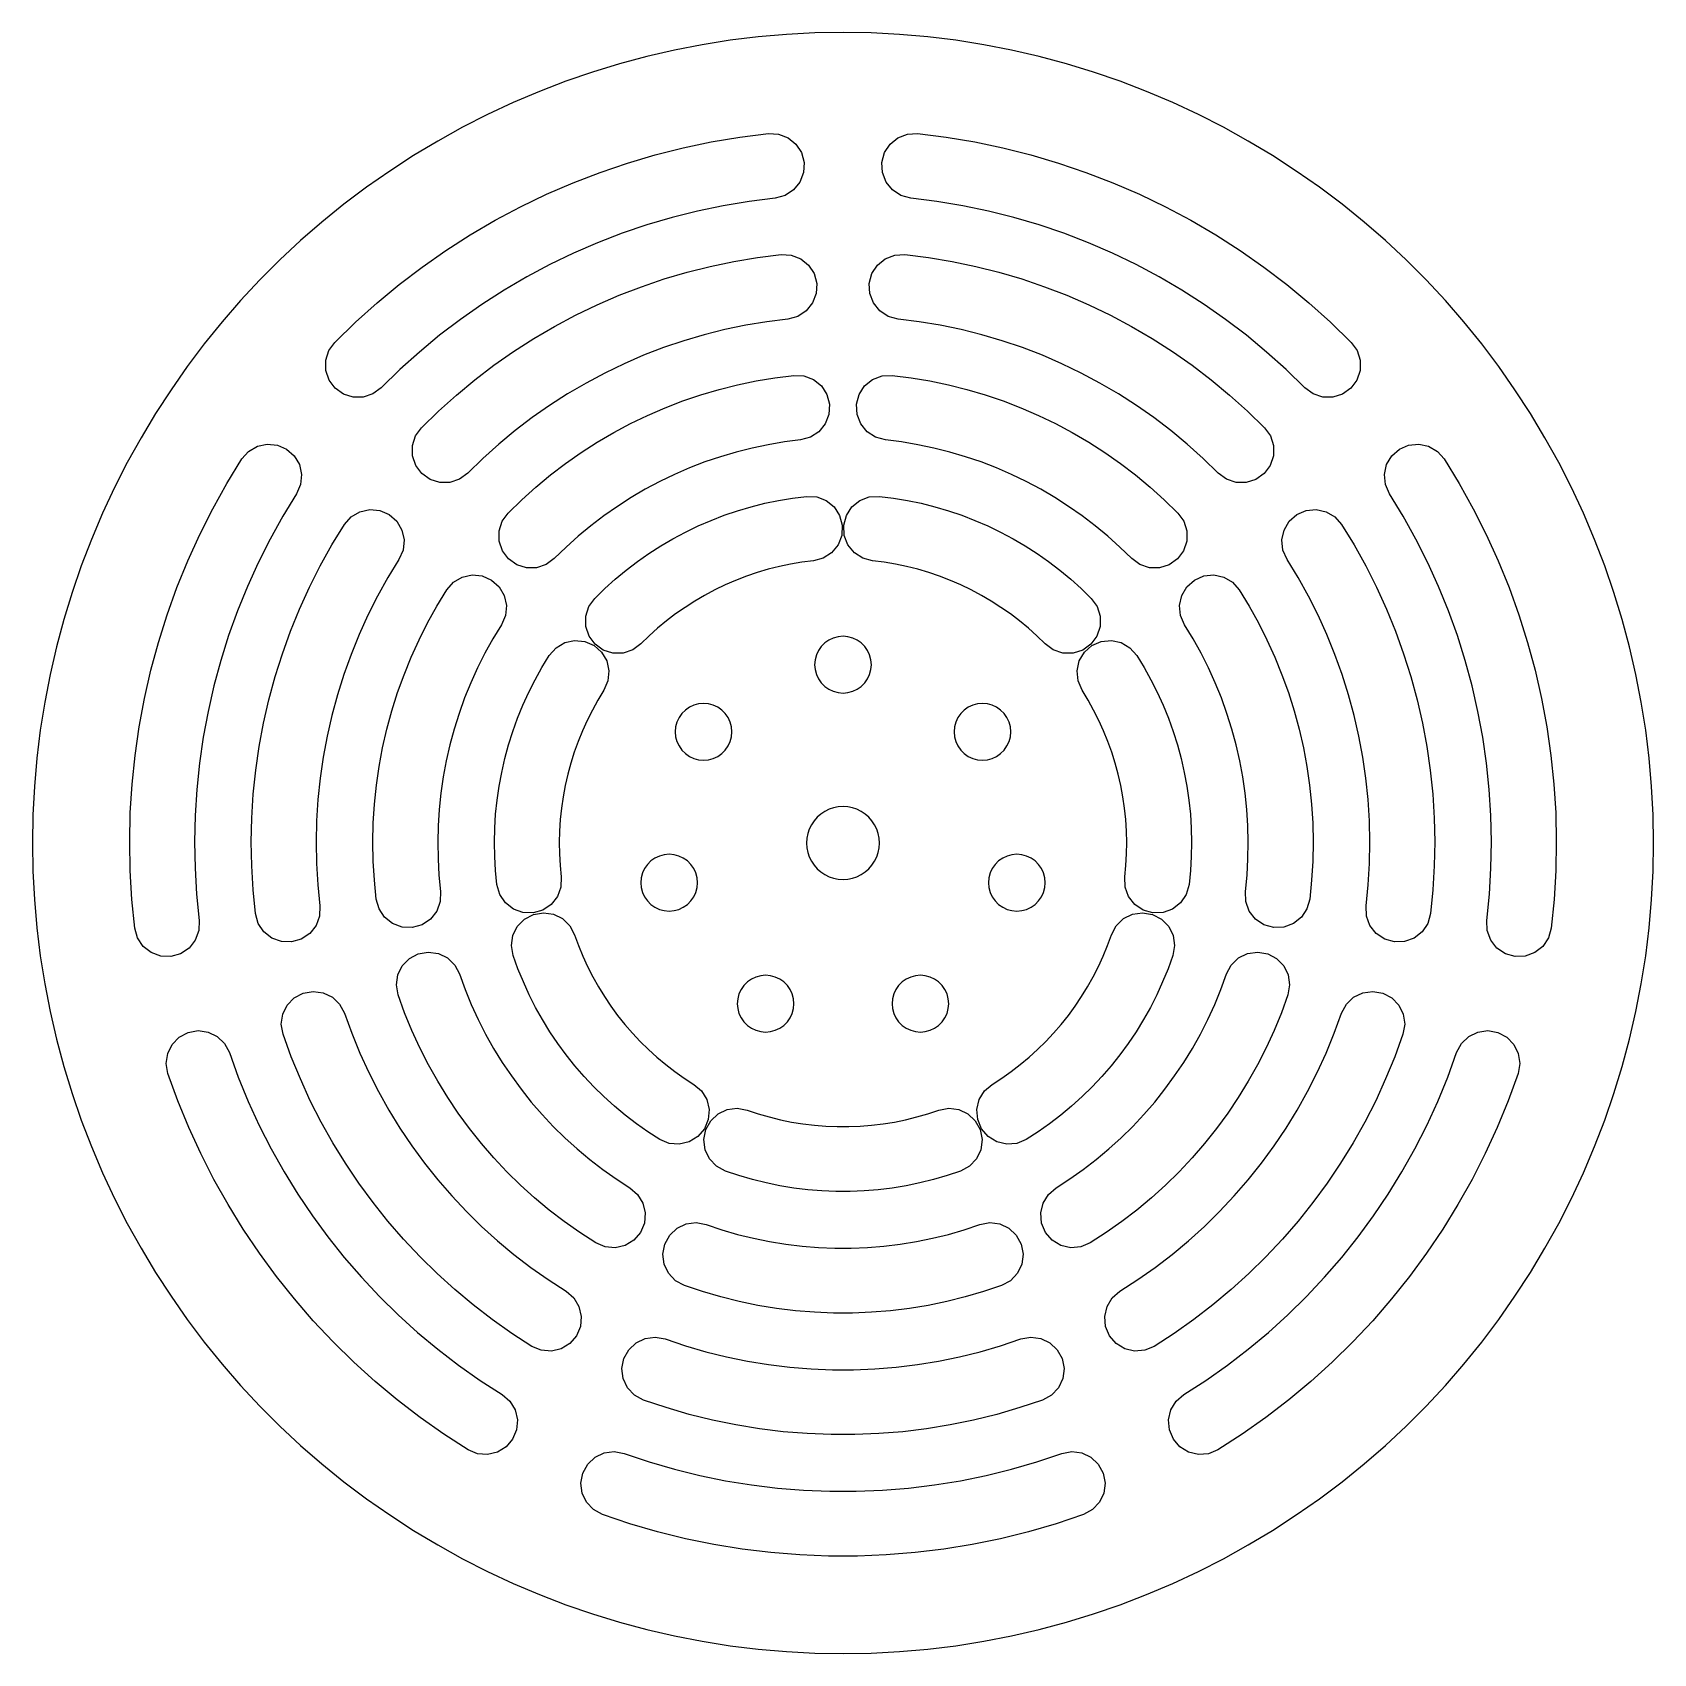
# Model space of a CAD drawing. Header units: millimetres. Extents: x -200 to 200, y -200 to 200.
import ezdxf

# ---------------------------------------------------------------- set-up
doc = ezdxf.new("R2010")
doc.units = ezdxf.units.MM

msp = doc.modelspace()

# ---------------------------------------------------------------- linework, layer by layer
at = {"layer": 'CUT'}
for points in [[(200, 0), (199.8782, 6.9799), (199.5128, 13.9513), (198.9044, 20.9057), (198.0536, 27.8346), (196.9616, 34.7296), (195.6295, 41.5823), (194.0591, 48.3844), (192.2523, 55.1275), (190.2113, 61.8034), (187.9385, 68.404), (185.4368, 74.9213), (182.7091, 81.3473), (179.7588, 87.6742), (176.5895, 93.8943), (173.2051, 100), (169.6096, 105.9839), (165.8075, 111.8386), (161.8034, 117.5571), (157.6022, 123.1323), (153.2089, 128.5575), (148.629, 133.8261), (143.868, 138.9317), (138.9317, 143.868), (133.8261, 148.629), (128.5575, 153.2089), (123.1323, 157.6022), (117.5571, 161.8034), (111.8386, 165.8075), (105.9839, 169.6096), (100, 173.2051), (93.8943, 176.5895), (87.6742, 179.7588), (81.3473, 182.7091), (74.9213, 185.4368), (68.404, 187.9385), (61.8034, 190.2113), (55.1275, 192.2523), (48.3844, 194.0591), (41.5823, 195.6295), (34.7296, 196.9616), (27.8346, 198.0536), (20.9057, 198.9044), (13.9513, 199.5128), (6.9799, 199.8782), (0, 200), (-6.9799, 199.8782), (-13.9513, 199.5128), (-20.9057, 198.9044), (-27.8346, 198.0536), (-34.7296, 196.9616), (-41.5823, 195.6295), (-48.3844, 194.0591), (-55.1275, 192.2523), (-61.8034, 190.2113), (-68.404, 187.9385), (-74.9213, 185.4368), (-81.3473, 182.7091), (-87.6742, 179.7588), (-93.8943, 176.5895), (-100, 173.2051), (-105.9839, 169.6096), (-111.8386, 165.8075), (-117.5571, 161.8034), (-123.1323, 157.6022), (-128.5575, 153.2089), (-133.8261, 148.629), (-138.9317, 143.868), (-143.868, 138.9317), (-148.629, 133.8261), (-153.2089, 128.5575), (-157.6022, 123.1323), (-161.8034, 117.5571), (-165.8075, 111.8386), (-169.6096, 105.9839), (-173.2051, 100), (-176.5895, 93.8943), (-179.7588, 87.6742), (-182.7091, 81.3473), (-185.4368, 74.9213), (-187.9385, 68.404), (-190.2113, 61.8034), (-192.2523, 55.1275), (-194.0591, 48.3844), (-195.6295, 41.5823), (-196.9616, 34.7296), (-198.0536, 27.8346), (-198.9044, 20.9057), (-199.5128, 13.9513), (-199.8782, 6.9799), (-200, 0), (-199.8782, -6.9799), (-199.5128, -13.9513), (-198.9044, -20.9057), (-198.0536, -27.8346), (-196.9616, -34.7296), (-195.6295, -41.5823), (-194.0591, -48.3844), (-192.2523, -55.1275), (-190.2113, -61.8034), (-187.9385, -68.404), (-185.4368, -74.9213), (-182.7091, -81.3473), (-179.7588, -87.6742), (-176.5895, -93.8943), (-173.2051, -100), (-169.6096, -105.9839), (-165.8075, -111.8386), (-161.8034, -117.5571), (-157.6022, -123.1323), (-153.2089, -128.5575), (-148.629, -133.8261), (-143.868, -138.9317), (-138.9317, -143.868), (-133.8261, -148.629), (-128.5575, -153.2089), (-123.1323, -157.6022), (-117.5571, -161.8034), (-111.8386, -165.8075), (-105.9839, -169.6096), (-100, -173.2051), (-93.8943, -176.5895), (-87.6742, -179.7588), (-81.3473, -182.7091), (-74.9213, -185.4368), (-68.404, -187.9385), (-61.8034, -190.2113), (-55.1275, -192.2523), (-48.3844, -194.0591), (-41.5823, -195.6295), (-34.7296, -196.9616), (-27.8346, -198.0536), (-20.9057, -198.9044), (-13.9513, -199.5128), (-6.9799, -199.8782), (0, -200), (6.9799, -199.8782), (13.9513, -199.5128), (20.9057, -198.9044), (27.8346, -198.0536), (34.7296, -196.9616), (41.5823, -195.6295), (48.3844, -194.0591), (55.1275, -192.2523), (61.8034, -190.2113), (68.404, -187.9385), (74.9213, -185.4368), (81.3473, -182.7091), (87.6742, -179.7588), (93.8943, -176.5895), (100, -173.2051), (105.9839, -169.6096), (111.8386, -165.8075), (117.5571, -161.8034), (123.1323, -157.6022), (128.5575, -153.2089), (133.8261, -148.629), (138.9317, -143.868), (143.868, -138.9317), (148.629, -133.8261), (153.2089, -128.5575), (157.6022, -123.1323), (161.8034, -117.5571), (165.8075, -111.8386), (169.6096, -105.9839), (173.2051, -100), (176.5895, -93.8943), (179.7588, -87.6742), (182.7091, -81.3473), (185.4368, -74.9213), (187.9385, -68.404), (190.2113, -61.8034), (192.2523, -55.1275), (194.0591, -48.3844), (195.6295, -41.5823), (196.9616, -34.7296), (198.0536, -27.8346), (198.9044, -20.9057), (199.5128, -13.9513), (199.8782, -6.9799)], [(-16.7246, 159.1235), (-23.1504, 158.3163), (-29.5383, 157.2498), (-35.8778, 155.9256), (-42.1586, 154.3459), (-48.3702, 152.5133), (-54.5027, 150.4309), (-60.5458, 148.102), (-66.4897, 145.5305), (-72.3247, 142.7205), (-78.0412, 139.6767), (-83.6298, 136.404), (-89.0814, 132.9079), (-94.387, 129.194), (-99.5381, 125.2684), (-104.526, 121.1376), (-109.3427, 116.8083), (-113.9802, 112.2877), (-113.9802, 112.2877), (-115.994, 110.8014), (-118.3686, 110.0101), (-120.8715, 109.9914), (-123.2577, 110.747), (-125.2936, 112.203), (-126.7799, 114.2169), (-127.5711, 116.5915), (-127.5898, 119.0944), (-126.8342, 121.4806), (-125.3782, 123.5164), (-120.2769, 128.4892), (-114.9786, 133.2514), (-109.4919, 137.7953), (-103.8257, 142.1134), (-97.9895, 146.1987), (-91.9928, 150.0444), (-85.8453, 153.6444), (-79.5571, 156.9926), (-73.1387, 160.0835), (-66.6003, 162.9122), (-59.9529, 165.474), (-53.2073, 167.7647), (-46.3744, 169.7805), (-39.4656, 171.5181), (-32.4921, 172.9747), (-25.4654, 174.148), (-18.397, 175.0359), (-18.397, 175.0359), (-15.8975, 174.9049), (-13.5608, 174.0079), (-11.6156, 172.4327), (-10.2524, 170.3336), (-9.6046, 167.9159), (-9.7356, 165.4164), (-10.6326, 163.0797), (-12.2077, 161.1345), (-14.3069, 159.7713)], [(113.9802, 112.2877), (109.3427, 116.8083), (104.526, 121.1376), (99.5381, 125.2684), (94.387, 129.194), (89.0814, 132.9079), (83.6298, 136.404), (78.0412, 139.6767), (72.3247, 142.7205), (66.4897, 145.5305), (60.5458, 148.102), (54.5027, 150.4309), (48.3702, 152.5133), (42.1586, 154.3459), (35.8778, 155.9256), (29.5383, 157.2498), (23.1504, 158.3163), (16.7246, 159.1235), (16.7246, 159.1235), (14.3069, 159.7713), (12.2077, 161.1345), (10.6326, 163.0797), (9.7356, 165.4164), (9.6046, 167.9159), (10.2524, 170.3336), (11.6156, 172.4327), (13.5608, 174.0079), (15.8975, 174.9049), (18.397, 175.0359), (25.4654, 174.148), (32.4921, 172.9747), (39.4656, 171.5181), (46.3744, 169.7805), (53.2073, 167.7647), (59.9529, 165.474), (66.6003, 162.9122), (73.1387, 160.0835), (79.5571, 156.9926), (85.8453, 153.6444), (91.9928, 150.0444), (97.9895, 146.1987), (103.8257, 142.1134), (109.4919, 137.7953), (114.9786, 133.2514), (120.2769, 128.4892), (125.3782, 123.5164), (125.3782, 123.5164), (126.8342, 121.4806), (127.5898, 119.0944), (127.5711, 116.5915), (126.7799, 114.2169), (125.2936, 112.203), (123.2577, 110.747), (120.8715, 109.9914), (118.3686, 110.0101), (115.994, 110.8014)], [(-13.5887, 129.2878), (-18.8097, 128.632), (-23.9999, 127.7654), (-29.1507, 126.6895), (-34.2538, 125.406), (-39.3008, 123.9171), (-44.2834, 122.2251), (-49.1934, 120.3329), (-54.0229, 118.2435), (-58.7638, 115.9604), (-63.4084, 113.4873), (-67.9492, 110.8283), (-72.3786, 107.9877), (-76.6895, 104.9701), (-80.8747, 101.7806), (-84.9274, 98.4243), (-88.8409, 94.9068), (-92.6089, 91.2337), (-92.6089, 91.2337), (-94.6228, 89.7474), (-96.9974, 88.9562), (-99.5002, 88.9375), (-101.8864, 89.6931), (-103.9223, 91.1491), (-105.4086, 93.163), (-106.1998, 95.5376), (-106.2185, 98.0404), (-105.4629, 100.4266), (-104.0069, 102.4625), (-99.7752, 106.5876), (-95.38, 110.5381), (-90.8285, 114.3074), (-86.1282, 117.8895), (-81.2868, 121.2784), (-76.3122, 124.4687), (-71.2126, 127.455), (-65.9963, 130.2325), (-60.6718, 132.7966), (-55.248, 135.1431), (-49.7337, 137.2682), (-44.1378, 139.1684), (-38.4697, 140.8406), (-32.7385, 142.2821), (-26.9537, 143.4904), (-21.1247, 144.4636), (-15.2612, 145.2002), (-15.2612, 145.2002), (-12.7616, 145.0692), (-10.4249, 144.1722), (-8.4798, 142.5971), (-7.1166, 140.4979), (-6.4688, 138.0802), (-6.5997, 135.5807), (-7.4967, 133.244), (-9.0719, 131.2989), (-11.171, 129.9357)], [(92.6089, 91.2337), (88.8409, 94.9068), (84.9274, 98.4243), (80.8747, 101.7806), (76.6895, 104.9701), (72.3786, 107.9877), (67.9492, 110.8283), (63.4084, 113.4873), (58.7638, 115.9604), (54.0229, 118.2435), (49.1934, 120.3329), (44.2834, 122.2251), (39.3008, 123.9171), (34.2538, 125.406), (29.1507, 126.6895), (23.9999, 127.7654), (18.8097, 128.632), (13.5887, 129.2878), (13.5887, 129.2878), (11.171, 129.9357), (9.0719, 131.2989), (7.4967, 133.244), (6.5997, 135.5807), (6.4688, 138.0802), (7.1166, 140.4979), (8.4798, 142.5971), (10.4249, 144.1722), (12.7616, 145.0692), (15.2612, 145.2002), (21.1247, 144.4636), (26.9537, 143.4904), (32.7385, 142.2821), (38.4697, 140.8406), (44.1378, 139.1684), (49.7337, 137.2682), (55.248, 135.1431), (60.6718, 132.7966), (65.9963, 130.2325), (71.2126, 127.455), (76.3122, 124.4687), (81.2868, 121.2784), (86.1282, 117.8895), (90.8285, 114.3074), (95.38, 110.5381), (99.7752, 106.5876), (104.0069, 102.4625), (104.0069, 102.4625), (105.4629, 100.4266), (106.2185, 98.0404), (106.1998, 95.5376), (105.4086, 93.163), (103.9223, 91.1491), (101.8864, 89.6931), (99.5002, 88.9375), (96.9974, 88.9562), (94.6228, 89.7474)], [(-10.4528, 99.4522), (-14.469, 98.9477), (-18.4614, 98.2811), (-22.4236, 97.4535), (-26.3491, 96.4662), (-30.2314, 95.3208), (-34.0642, 94.0193), (-37.8411, 92.5638), (-41.5561, 90.9566), (-45.2029, 89.2003), (-48.7757, 87.2979), (-52.2686, 85.2525), (-55.6759, 83.0674), (-58.9919, 80.7462), (-62.2113, 78.2928), (-65.3287, 75.711), (-68.3392, 73.0052), (-71.2376, 70.1798), (-71.2376, 70.1798), (-73.2515, 68.6935), (-75.6261, 67.9022), (-78.129, 67.8835), (-80.5151, 68.6392), (-82.551, 70.0952), (-84.0373, 72.109), (-84.8285, 74.4836), (-84.8473, 76.9865), (-84.0916, 79.3727), (-82.6356, 81.4086), (-79.2734, 84.686), (-75.7813, 87.8248), (-72.1651, 90.8196), (-68.4306, 93.6656), (-64.584, 96.3582), (-60.6316, 98.8929), (-56.5798, 101.2656), (-52.4354, 103.4724), (-48.205, 105.5096), (-43.8957, 107.374), (-39.5144, 109.0624), (-35.0684, 110.5722), (-30.565, 111.9008), (-26.0114, 113.046), (-21.4153, 114.0061), (-16.784, 114.7793), (-12.1253, 115.3645), (-12.1253, 115.3645), (-9.6258, 115.2335), (-7.2891, 114.3366), (-5.3439, 112.7614), (-3.9807, 110.6623), (-3.3329, 108.2446), (-3.4639, 105.7451), (-4.3609, 103.4084), (-5.936, 101.4632), (-8.0352, 100.1)], [(71.2376, 70.1798), (68.3392, 73.0052), (65.3287, 75.711), (62.2113, 78.2928), (58.9919, 80.7462), (55.6759, 83.0674), (52.2686, 85.2525), (48.7757, 87.2979), (45.2029, 89.2003), (41.5561, 90.9566), (37.8411, 92.5638), (34.0642, 94.0193), (30.2314, 95.3208), (26.3491, 96.4662), (22.4236, 97.4535), (18.4614, 98.2811), (14.469, 98.9477), (10.4528, 99.4522), (10.4528, 99.4522), (8.0352, 100.1), (5.936, 101.4632), (4.3609, 103.4084), (3.4639, 105.7451), (3.3329, 108.2446), (3.9807, 110.6623), (5.3439, 112.7614), (7.2891, 114.3366), (9.6258, 115.2335), (12.1253, 115.3645), (16.784, 114.7793), (21.4153, 114.0061), (26.0114, 113.046), (30.565, 111.9008), (35.0684, 110.5722), (39.5144, 109.0624), (43.8957, 107.374), (48.205, 105.5096), (52.4354, 103.4724), (56.5798, 101.2656), (60.6316, 98.8929), (64.584, 96.3582), (68.4306, 93.6656), (72.1651, 90.8196), (75.7813, 87.8248), (79.2734, 84.686), (82.6356, 81.4086), (82.6356, 81.4086), (84.0916, 79.3727), (84.8473, 76.9865), (84.8285, 74.4836), (84.0373, 72.109), (82.551, 70.0952), (80.5151, 68.6392), (78.129, 67.8835), (75.6261, 67.9022), (73.2515, 68.6935)], [(-134.8354, 86.1361), (-138.2107, 80.6089), (-141.3597, 74.9496), (-144.277, 69.1676), (-146.9579, 63.2722), (-149.3981, 57.2731), (-151.5935, 51.1803), (-153.5405, 45.0035), (-155.236, 38.753), (-156.6771, 32.4391), (-157.8615, 26.072), (-158.7873, 19.6621), (-159.4529, 13.2201), (-159.8573, 6.7564), (-159.9998, 0.2816), (-159.8801, -6.1936), (-159.4985, -12.6587), (-158.8555, -19.1031), (-158.8555, -19.1031), (-158.9491, -21.6043), (-159.811, -23.9541), (-161.3569, -25.9226), (-163.4354, -27.3171), (-165.8431, -28.001), (-168.3443, -27.9074), (-170.6942, -27.0455), (-172.6627, -25.4996), (-174.0572, -23.4211), (-174.7411, -21.0134), (-175.4483, -13.9246), (-175.8681, -6.813), (-175.9997, 0.3098), (-175.843, 7.432), (-175.3982, 14.5421), (-174.666, 21.6283), (-173.6476, 28.6792), (-172.3448, 35.683), (-170.7596, 42.6283), (-168.8945, 49.5039), (-166.7528, 56.2983), (-164.3379, 63.0005), (-161.6537, 69.5994), (-158.7047, 76.0843), (-155.4956, 82.4446), (-152.0318, 88.6698), (-148.3189, 94.7497), (-148.3189, 94.7497), (-146.658, 96.6222), (-144.4998, 97.8899), (-142.0556, 98.4286), (-139.5644, 98.1856), (-137.2703, 97.1847), (-135.3978, 95.5238), (-134.1301, 93.3656), (-133.5914, 90.9213), (-133.8344, 88.4302)], [(158.8555, -19.1031), (159.4985, -12.6587), (159.8801, -6.1936), (159.9998, 0.2816), (159.8573, 6.7564), (159.4529, 13.2201), (158.7873, 19.6621), (157.8615, 26.072), (156.6771, 32.4391), (155.236, 38.753), (153.5405, 45.0035), (151.5935, 51.1803), (149.3981, 57.2731), (146.9579, 63.2722), (144.277, 69.1676), (141.3597, 74.9496), (138.2107, 80.6089), (134.8354, 86.1361), (134.8354, 86.1361), (133.8344, 88.4302), (133.5914, 90.9213), (134.1301, 93.3656), (135.3978, 95.5238), (137.2703, 97.1847), (139.5644, 98.1856), (142.0556, 98.4286), (144.4998, 97.8899), (146.658, 96.6222), (148.3189, 94.7497), (152.0318, 88.6698), (155.4956, 82.4446), (158.7047, 76.0843), (161.6537, 69.5994), (164.3379, 63.0005), (166.7528, 56.2983), (168.8945, 49.5039), (170.7596, 42.6283), (172.3448, 35.683), (173.6476, 28.6792), (174.666, 21.6283), (175.3982, 14.5421), (175.843, 7.432), (175.9997, 0.3098), (175.8681, -6.813), (175.4483, -13.9246), (174.7411, -21.0134), (174.7411, -21.0134), (174.0572, -23.4211), (172.6627, -25.4996), (170.6942, -27.0455), (168.3443, -27.9074), (165.8431, -28.001), (163.4354, -27.3171), (161.3569, -25.9226), (159.811, -23.9541), (158.9491, -21.6043)], [(-7.317, 69.6165), (-10.1283, 69.2634), (-12.923, 68.7968), (-15.6966, 68.2174), (-18.4444, 67.5263), (-21.162, 66.7246), (-23.8449, 65.8135), (-26.4888, 64.7946), (-29.0892, 63.6696), (-31.642, 62.4402), (-34.143, 61.1086), (-36.588, 59.6768), (-38.9731, 58.1472), (-41.2943, 56.5224), (-43.5479, 54.8049), (-45.7301, 52.9977), (-47.8374, 51.1036), (-49.8663, 49.1259), (-49.8663, 49.1259), (-51.8802, 47.6396), (-54.2548, 46.8483), (-56.7577, 46.8296), (-59.1438, 47.5852), (-61.1797, 49.0412), (-62.666, 51.0551), (-63.4573, 53.4297), (-63.476, 55.9326), (-62.7204, 58.3187), (-61.2643, 60.3546), (-58.7717, 62.7845), (-56.1827, 65.1115), (-53.5017, 67.3318), (-50.733, 69.4418), (-47.8812, 71.438), (-44.951, 73.3172), (-41.9471, 75.0762), (-38.8745, 76.7123), (-35.7382, 78.2226), (-32.5434, 79.6048), (-29.2952, 80.8566), (-25.999, 81.9759), (-22.6602, 82.9609), (-19.2843, 83.81), (-15.8768, 84.5217), (-12.4433, 85.095), (-8.9894, 85.5289), (-8.9894, 85.5289), (-6.4899, 85.3979), (-4.1532, 84.5009), (-2.2081, 82.9258), (-0.8449, 80.8266), (-0.197, 78.4089), (-0.328, 75.9094), (-1.225, 73.5727), (-2.8002, 71.6275), (-4.8993, 70.2643)], [(49.8663, 49.1259), (47.8374, 51.1036), (45.7301, 52.9977), (43.5479, 54.8049), (41.2943, 56.5224), (38.9731, 58.1472), (36.588, 59.6768), (34.143, 61.1086), (31.642, 62.4402), (29.0892, 63.6696), (26.4888, 64.7946), (23.8449, 65.8135), (21.162, 66.7246), (18.4444, 67.5263), (15.6966, 68.2174), (12.923, 68.7968), (10.1283, 69.2634), (7.317, 69.6165), (7.317, 69.6165), (4.8993, 70.2643), (2.8002, 71.6275), (1.225, 73.5727), (0.328, 75.9094), (0.197, 78.4089), (0.8449, 80.8266), (2.2081, 82.9258), (4.1532, 84.5009), (6.4899, 85.3979), (8.9894, 85.5289), (12.4433, 85.095), (15.8768, 84.5217), (19.2843, 83.81), (22.6602, 82.9609), (25.999, 81.9759), (29.2952, 80.8566), (32.5434, 79.6048), (35.7382, 78.2226), (38.8745, 76.7123), (41.9471, 75.0762), (44.951, 73.3172), (47.8812, 71.438), (50.733, 69.4418), (53.5017, 67.3318), (56.1827, 65.1115), (58.7717, 62.7845), (61.2643, 60.3546), (61.2643, 60.3546), (62.7204, 58.3187), (63.476, 55.9326), (63.4573, 53.4297), (62.666, 51.0551), (61.1797, 49.0412), (59.1438, 47.5852), (56.7577, 46.8296), (54.2548, 46.8483), (51.8802, 47.6396)], [(-109.5537, 69.9856), (-112.2962, 65.4947), (-114.8547, 60.8966), (-117.225, 56.1987), (-119.4033, 51.4087), (-121.3859, 46.5344), (-123.1697, 41.584), (-124.7517, 36.5654), (-126.1292, 31.4868), (-127.3001, 26.3567), (-128.2625, 21.1835), (-129.0147, 15.9755), (-129.5555, 10.7413), (-129.884, 5.4896), (-129.9998, 0.2288), (-129.9026, -5.0323), (-129.5925, -10.2852), (-129.0701, -15.5212), (-129.0701, -15.5212), (-129.1637, -18.0225), (-130.0256, -20.3723), (-131.5715, -22.3408), (-133.65, -23.7353), (-136.0577, -24.4192), (-138.5589, -24.3256), (-140.9088, -23.4637), (-142.8773, -21.9178), (-144.2717, -19.8393), (-144.9557, -17.4316), (-145.5423, -11.5511), (-145.8906, -5.6517), (-145.9998, 0.257), (-145.8698, 6.1652), (-145.5008, 12.0633), (-144.8934, 17.9417), (-144.0486, 23.7907), (-142.9678, 29.6007), (-141.6528, 35.3621), (-140.1057, 41.0657), (-138.329, 46.702), (-136.3258, 52.2617), (-134.0991, 57.7359), (-131.6527, 63.1154), (-128.9907, 68.3915), (-126.1173, 73.5556), (-123.0373, 78.5992), (-123.0373, 78.5992), (-121.3764, 80.4717), (-119.2182, 81.7394), (-116.7739, 82.2781), (-114.2828, 82.0351), (-111.9887, 81.0342), (-110.1162, 79.3733), (-108.8485, 77.2151), (-108.3098, 74.7708), (-108.5528, 72.2797)], [(129.0701, -15.5212), (129.5925, -10.2852), (129.9026, -5.0323), (129.9998, 0.2288), (129.884, 5.4896), (129.5555, 10.7413), (129.0147, 15.9755), (128.2625, 21.1835), (127.3001, 26.3567), (126.1292, 31.4868), (124.7517, 36.5654), (123.1697, 41.584), (121.3859, 46.5344), (119.4033, 51.4087), (117.225, 56.1987), (114.8547, 60.8966), (112.2962, 65.4947), (109.5537, 69.9856), (109.5537, 69.9856), (108.5528, 72.2797), (108.3098, 74.7708), (108.8485, 77.2151), (110.1162, 79.3733), (111.9887, 81.0342), (114.2828, 82.0351), (116.7739, 82.2781), (119.2182, 81.7394), (121.3764, 80.4717), (123.0373, 78.5992), (126.1173, 73.5556), (128.9907, 68.3915), (131.6527, 63.1154), (134.0991, 57.7359), (136.3258, 52.2617), (138.329, 46.702), (140.1057, 41.0657), (141.6528, 35.3621), (142.9678, 29.6007), (144.0486, 23.7907), (144.8934, 17.9417), (145.5008, 12.0633), (145.8698, 6.1652), (145.9998, 0.257), (145.8906, -5.6517), (145.5423, -11.5511), (144.9557, -17.4316), (144.9557, -17.4316), (144.2717, -19.8393), (142.8773, -21.9178), (140.9088, -23.4637), (138.5589, -24.3256), (136.0577, -24.4192), (133.65, -23.7353), (131.5715, -22.3408), (130.0256, -20.3723), (129.1637, -18.0225)], [(-84.2721, 53.8351), (-86.3817, 50.3806), (-88.3498, 46.8435), (-90.1731, 43.2297), (-91.8487, 39.5451), (-93.3738, 35.7957), (-94.7459, 31.9877), (-95.9628, 28.1272), (-97.0225, 24.2207), (-97.9232, 20.2744), (-98.6634, 16.295), (-99.2421, 12.2888), (-99.6581, 8.2626), (-99.9108, 4.2227), (-99.9998, 0.176), (-99.925, -3.871), (-99.6865, -7.9117), (-99.2847, -11.9394), (-99.2847, -11.9394), (-99.3783, -14.4406), (-100.2402, -16.7905), (-101.7861, -18.759), (-103.8646, -20.1534), (-106.2723, -20.8374), (-108.7735, -20.7438), (-111.1234, -19.8818), (-113.0919, -18.336), (-114.4863, -16.2574), (-115.1702, -13.8497), (-115.6364, -9.1776), (-115.9131, -4.4904), (-115.9998, 0.2042), (-115.8965, 4.8984), (-115.6034, 9.5846), (-115.1208, 14.255), (-114.4496, 18.9022), (-113.5909, 23.5183), (-112.5461, 28.096), (-111.3169, 32.6275), (-109.9053, 37.1057), (-108.3136, 41.523), (-106.5445, 45.8723), (-104.6008, 50.1465), (-102.4857, 54.3385), (-100.2028, 58.4415), (-97.7556, 62.4487), (-97.7556, 62.4487), (-96.0948, 64.3212), (-93.9366, 65.5889), (-91.4923, 66.1275), (-89.0012, 65.8845), (-86.7071, 64.8836), (-84.8345, 63.2228), (-83.5669, 61.0646), (-83.0282, 58.6203), (-83.2712, 56.1292)], [(99.2847, -11.9394), (99.6865, -7.9117), (99.925, -3.871), (99.9998, 0.176), (99.9108, 4.2227), (99.6581, 8.2626), (99.2421, 12.2888), (98.6634, 16.295), (97.9232, 20.2744), (97.0225, 24.2207), (95.9628, 28.1272), (94.7459, 31.9877), (93.3738, 35.7957), (91.8487, 39.5451), (90.1731, 43.2297), (88.3498, 46.8435), (86.3817, 50.3806), (84.2721, 53.8351), (84.2721, 53.8351), (83.2712, 56.1292), (83.0282, 58.6203), (83.5669, 61.0646), (84.8345, 63.2228), (86.7071, 64.8836), (89.0012, 65.8845), (91.4923, 66.1275), (93.9366, 65.5889), (96.0948, 64.3212), (97.7556, 62.4487), (100.2028, 58.4415), (102.4857, 54.3385), (104.6008, 50.1465), (106.5445, 45.8723), (108.3136, 41.523), (109.9053, 37.1057), (111.3169, 32.6275), (112.5461, 28.096), (113.5909, 23.5183), (114.4496, 18.9022), (115.1208, 14.255), (115.6034, 9.5846), (115.8965, 4.8984), (115.9998, 0.2042), (115.9131, -4.4904), (115.6364, -9.1776), (115.1702, -13.8497), (115.1702, -13.8497), (114.4863, -16.2574), (113.0919, -18.336), (111.1234, -19.8818), (108.7735, -20.7438), (106.2723, -20.8374), (103.8646, -20.1534), (101.7861, -18.759), (100.2402, -16.7905), (99.3783, -14.4406)], [(-58.9905, 37.6845), (-60.4672, 35.2664), (-61.8448, 32.7905), (-63.1212, 30.2608), (-64.2941, 27.6816), (-65.3617, 25.057), (-66.3221, 22.3914), (-67.174, 19.689), (-67.9157, 16.9545), (-68.5462, 14.1921), (-69.0644, 11.4065), (-69.4694, 8.6022), (-69.7606, 5.7838), (-69.9376, 2.9559), (-69.9999, 0.1232), (-69.9475, -2.7097), (-69.7806, -5.5382), (-69.4993, -8.3576), (-69.4993, -8.3576), (-69.5929, -10.8588), (-70.4548, -13.2087), (-72.0007, -15.1772), (-74.0792, -16.5716), (-76.4869, -17.2555), (-78.9881, -17.1619), (-81.338, -16.3), (-83.3065, -14.7541), (-84.7009, -12.6756), (-85.3848, -10.2679), (-85.7304, -6.8041), (-85.9355, -3.3291), (-85.9999, 0.1514), (-85.9233, 3.6316), (-85.7059, 7.1058), (-85.3482, 10.5684), (-84.8506, 14.0137), (-84.2139, 17.436), (-83.4393, 20.8298), (-82.528, 24.1894), (-81.4815, 27.5094), (-80.3015, 30.7843), (-78.9899, 34.0088), (-77.5489, 37.1776), (-75.9808, 40.2854), (-74.2883, 43.3273), (-72.474, 46.2982), (-72.474, 46.2982), (-70.8132, 48.1707), (-68.655, 49.4383), (-66.2107, 49.977), (-63.7195, 49.734), (-61.4254, 48.7331), (-59.5529, 47.0723), (-58.2852, 44.9141), (-57.7466, 42.4698), (-57.9896, 39.9787)], [(7, 44), (6.8937, 45.2155), (6.5778, 46.3941), (6.0622, 47.5), (5.3623, 48.4995), (4.4995, 49.3623), (3.5, 50.0622), (2.3941, 50.5778), (1.2155, 50.8937), (0, 51), (-1.2155, 50.8937), (-2.3941, 50.5778), (-3.5, 50.0622), (-4.4995, 49.3623), (-5.3623, 48.4995), (-6.0622, 47.5), (-6.5778, 46.3941), (-6.8937, 45.2155), (-7, 44), (-6.8937, 42.7845), (-6.5778, 41.6059), (-6.0622, 40.5), (-5.3623, 39.5005), (-4.4995, 38.6377), (-3.5, 37.9378), (-2.3941, 37.4222), (-1.2155, 37.1063), (0, 37), (1.2155, 37.1063), (2.3941, 37.4222), (3.5, 37.9378), (4.4995, 38.6377), (5.3623, 39.5005), (6.0622, 40.5), (6.5778, 41.6059), (6.8937, 42.7845)], [(69.4993, -8.3576), (69.7806, -5.5382), (69.9475, -2.7097), (69.9999, 0.1232), (69.9376, 2.9559), (69.7606, 5.7838), (69.4694, 8.6022), (69.0644, 11.4065), (68.5462, 14.1921), (67.9157, 16.9545), (67.174, 19.689), (66.3221, 22.3914), (65.3617, 25.057), (64.2941, 27.6816), (63.1212, 30.2608), (61.8448, 32.7905), (60.4672, 35.2664), (58.9905, 37.6845), (58.9905, 37.6845), (57.9896, 39.9787), (57.7466, 42.4698), (58.2852, 44.9141), (59.5529, 47.0723), (61.4254, 48.7331), (63.7195, 49.734), (66.2107, 49.977), (68.655, 49.4383), (70.8132, 48.1707), (72.474, 46.2982), (74.2883, 43.3273), (75.9808, 40.2854), (77.5489, 37.1776), (78.9899, 34.0088), (80.3015, 30.7843), (81.4815, 27.5094), (82.528, 24.1894), (83.4393, 20.8298), (84.2139, 17.436), (84.8506, 14.0137), (85.3482, 10.5684), (85.7059, 7.1058), (85.9233, 3.6316), (85.9999, 0.1514), (85.9355, -3.3291), (85.7304, -6.8041), (85.3848, -10.2679), (85.3848, -10.2679), (84.7009, -12.6756), (83.3065, -14.7541), (81.338, -16.3), (78.9881, -17.1619), (76.4869, -17.2555), (74.0792, -16.5716), (72.0007, -15.1772), (70.4548, -13.2087), (69.5929, -10.8588)], [(-27.4006, 27.4336), (-27.5069, 28.6491), (-27.8227, 29.8277), (-28.3384, 30.9336), (-29.0383, 31.9331), (-29.9011, 32.7959), (-30.9006, 33.4957), (-32.0064, 34.0114), (-33.185, 34.3272), (-34.4006, 34.4336), (-35.6161, 34.3272), (-36.7947, 34.0114), (-37.9006, 33.4957), (-38.9001, 32.7959), (-39.7629, 31.9331), (-40.4628, 30.9336), (-40.9784, 29.8277), (-41.2942, 28.6491), (-41.4006, 27.4336), (-41.2942, 26.218), (-40.9784, 25.0394), (-40.4628, 23.9336), (-39.7629, 22.934), (-38.9001, 22.0712), (-37.9006, 21.3714), (-36.7947, 20.8557), (-35.6161, 20.5399), (-34.4006, 20.4336), (-33.185, 20.5399), (-32.0064, 20.8557), (-30.9006, 21.3714), (-29.9011, 22.0712), (-29.0383, 22.934), (-28.3384, 23.9336), (-27.8227, 25.0394), (-27.5069, 26.218)], [(41.4006, 27.4336), (41.2942, 28.6491), (40.9784, 29.8277), (40.4628, 30.9336), (39.7629, 31.9331), (38.9001, 32.7959), (37.9006, 33.4957), (36.7947, 34.0114), (35.6161, 34.3272), (34.4006, 34.4336), (33.185, 34.3272), (32.0064, 34.0114), (30.9006, 33.4957), (29.9011, 32.7959), (29.0383, 31.9331), (28.3384, 30.9336), (27.8227, 29.8277), (27.5069, 28.6491), (27.4006, 27.4336), (27.5069, 26.218), (27.8227, 25.0394), (28.3384, 23.9336), (29.0383, 22.934), (29.9011, 22.0712), (30.9006, 21.3714), (32.0064, 20.8557), (33.185, 20.5399), (34.4006, 20.4336), (35.6161, 20.5399), (36.7947, 20.8557), (37.9006, 21.3714), (38.9001, 22.0712), (39.7629, 22.934), (40.4628, 23.9336), (40.9784, 25.0394), (41.2942, 26.218)], [(9, 0), (8.923, 1.1747), (8.6933, 2.3294), (8.3149, 3.4442), (7.7942, 4.5), (7.1402, 5.4789), (6.364, 6.364), (5.4789, 7.1402), (4.5, 7.7942), (3.4442, 8.3149), (2.3294, 8.6933), (1.1747, 8.923), (0, 9), (-1.1747, 8.923), (-2.3294, 8.6933), (-3.4442, 8.3149), (-4.5, 7.7942), (-5.4789, 7.1402), (-6.364, 6.364), (-7.1402, 5.4789), (-7.7942, 4.5), (-8.3149, 3.4442), (-8.6933, 2.3294), (-8.923, 1.1747), (-9, 0), (-8.923, -1.1747), (-8.6933, -2.3294), (-8.3149, -3.4442), (-7.7942, -4.5), (-7.1402, -5.4789), (-6.364, -6.364), (-5.4789, -7.1402), (-4.5, -7.7942), (-3.4442, -8.3149), (-2.3294, -8.6933), (-1.1747, -8.923), (0, -9), (1.1747, -8.923), (2.3294, -8.6933), (3.4442, -8.3149), (4.5, -7.7942), (5.4789, -7.1402), (6.364, -6.364), (7.1402, -5.4789), (7.7942, -4.5), (8.3149, -3.4442), (8.6933, -2.3294), (8.923, -1.1747)], [(-35.8968, -9.7909), (-36.0032, -8.5754), (-36.319, -7.3968), (-36.8347, -6.2909), (-37.5345, -5.2914), (-38.3973, -4.4286), (-39.3968, -3.7287), (-40.5027, -3.2131), (-41.6813, -2.8973), (-42.8968, -2.7909), (-44.1124, -2.8973), (-45.291, -3.2131), (-46.3968, -3.7287), (-47.3963, -4.4286), (-48.2591, -5.2914), (-48.959, -6.2909), (-49.4747, -7.3968), (-49.7905, -8.5754), (-49.8968, -9.7909), (-49.7905, -11.0065), (-49.4747, -12.1851), (-48.959, -13.2909), (-48.2591, -14.2904), (-47.3963, -15.1532), (-46.3968, -15.8531), (-45.291, -16.3688), (-44.1124, -16.6846), (-42.8968, -16.7909), (-41.6813, -16.6846), (-40.5027, -16.3688), (-39.3968, -15.8531), (-38.3973, -15.1532), (-37.5345, -14.2904), (-36.8347, -13.2909), (-36.319, -12.1851), (-36.0032, -11.0065)], [(49.8968, -9.7909), (49.7905, -8.5754), (49.4747, -7.3968), (48.959, -6.2909), (48.2591, -5.2914), (47.3963, -4.4286), (46.3968, -3.7287), (45.291, -3.2131), (44.1124, -2.8973), (42.8968, -2.7909), (41.6813, -2.8973), (40.5027, -3.2131), (39.3968, -3.7287), (38.3973, -4.4286), (37.5345, -5.2914), (36.8347, -6.2909), (36.319, -7.3968), (36.0032, -8.5754), (35.8968, -9.7909), (36.0032, -11.0065), (36.319, -12.1851), (36.8347, -13.2909), (37.5345, -14.2904), (38.3973, -15.1532), (39.3968, -15.8531), (40.5027, -16.3688), (41.6813, -16.6846), (42.8968, -16.7909), (44.1124, -16.6846), (45.291, -16.3688), (46.3968, -15.8531), (47.3963, -15.1532), (48.2591, -14.2904), (48.959, -13.2909), (49.4747, -12.1851), (49.7905, -11.0065)], [(-66.2429, -22.6247), (-65.2731, -25.2869), (-64.1963, -27.9077), (-63.0143, -30.4828), (-61.729, -33.008), (-60.3427, -35.479), (-58.8575, -37.892), (-57.2758, -40.2428), (-55.6003, -42.5277), (-53.8337, -44.743), (-51.9789, -46.8849), (-50.0389, -48.95), (-48.017, -50.9349), (-45.9164, -52.8364), (-43.7405, -54.6513), (-41.493, -56.3767), (-39.1775, -58.0097), (-36.7979, -59.5476), (-36.7979, -59.5476), (-34.9007, -61.1802), (-33.6009, -63.3192), (-33.0257, -65.7552), (-33.2314, -68.2497), (-34.1979, -70.5585), (-35.8305, -72.4557), (-37.9695, -73.7555), (-40.4055, -74.3307), (-42.9, -74.125), (-45.2088, -73.1585), (-48.1324, -71.269), (-50.9772, -69.2628), (-53.7384, -67.143), (-56.4116, -64.9133), (-58.9923, -62.5772), (-61.4764, -60.1386), (-63.8598, -57.6015), (-66.1385, -54.9699), (-68.3089, -52.2483), (-70.3674, -49.4412), (-72.3106, -46.553), (-74.1353, -43.5885), (-75.8385, -40.5526), (-77.4175, -37.4503), (-78.8697, -34.2866), (-80.1926, -31.0668), (-81.3842, -27.796), (-81.3842, -27.796), (-81.8126, -25.33), (-81.4581, -22.8523), (-80.3553, -20.6054), (-78.6121, -18.8093), (-76.3992, -17.6397), (-73.9332, -17.2112), (-71.4555, -17.5658), (-69.2086, -18.6686), (-67.4125, -20.4118)], [(36.7979, -59.5476), (39.1775, -58.0097), (41.493, -56.3767), (43.7405, -54.6513), (45.9164, -52.8364), (48.017, -50.9349), (50.0389, -48.95), (51.9789, -46.8849), (53.8337, -44.743), (55.6003, -42.5277), (57.2758, -40.2428), (58.8575, -37.892), (60.3427, -35.479), (61.729, -33.008), (63.0143, -30.4828), (64.1963, -27.9077), (65.2731, -25.2869), (66.2429, -22.6247), (66.2429, -22.6247), (67.4125, -20.4118), (69.2086, -18.6686), (71.4555, -17.5658), (73.9332, -17.2112), (76.3992, -17.6397), (78.6121, -18.8093), (80.3553, -20.6054), (81.4581, -22.8523), (81.8126, -25.33), (81.3842, -27.796), (80.1926, -31.0668), (78.8697, -34.2866), (77.4175, -37.4503), (75.8385, -40.5526), (74.1353, -43.5885), (72.3106, -46.553), (70.3674, -49.4412), (68.3089, -52.2483), (66.1385, -54.9699), (63.8598, -57.6015), (61.4764, -60.1386), (58.9923, -62.5772), (56.4116, -64.9133), (53.7384, -67.143), (50.9772, -69.2628), (48.1324, -71.269), (45.2088, -73.1585), (45.2088, -73.1585), (42.9, -74.125), (40.4055, -74.3307), (37.9695, -73.7555), (35.8305, -72.4557), (34.1979, -70.5585), (33.2314, -68.2497), (33.0257, -65.7552), (33.6009, -63.3192), (34.9007, -61.1802)], [(-94.6327, -32.321), (-93.2472, -36.1242), (-91.7089, -39.8682), (-90.0204, -43.5469), (-88.1843, -47.1542), (-86.2038, -50.6843), (-84.0821, -54.1314), (-81.8226, -57.4897), (-79.429, -60.7539), (-76.9053, -63.9185), (-74.2556, -66.9784), (-71.4842, -69.9286), (-68.5957, -72.7642), (-65.5948, -75.4806), (-62.4865, -78.0733), (-59.2758, -80.5381), (-55.9679, -82.8709), (-52.5684, -85.068), (-52.5684, -85.068), (-50.6712, -86.7007), (-49.3714, -88.8396), (-48.7962, -91.2756), (-49.0019, -93.7701), (-49.9684, -96.0789), (-51.6011, -97.9761), (-53.74, -99.2759), (-56.176, -99.8511), (-58.6705, -99.6454), (-60.9793, -98.6789), (-64.9228, -96.1303), (-68.7599, -93.4242), (-72.4843, -90.565), (-76.09, -87.5575), (-79.571, -84.4065), (-82.9217, -81.1172), (-86.1365, -77.695), (-89.2101, -74.1455), (-92.1376, -70.4745), (-94.9142, -66.6881), (-97.5352, -62.7924), (-99.9964, -58.7938), (-102.2938, -54.6989), (-104.4236, -50.5144), (-106.3824, -46.2471), (-108.1668, -41.904), (-109.774, -37.4923), (-109.774, -37.4923), (-110.2025, -35.0263), (-109.8479, -32.5486), (-108.7451, -30.3017), (-107.0019, -28.5056), (-104.789, -27.336), (-102.323, -26.9075), (-99.8453, -27.2621), (-97.5984, -28.3649), (-95.8023, -30.1081)], [(52.5684, -85.068), (55.9679, -82.8709), (59.2758, -80.5381), (62.4865, -78.0733), (65.5948, -75.4806), (68.5957, -72.7642), (71.4842, -69.9286), (74.2556, -66.9784), (76.9053, -63.9185), (79.429, -60.7539), (81.8226, -57.4897), (84.0821, -54.1314), (86.2038, -50.6843), (88.1843, -47.1542), (90.0204, -43.5469), (91.7089, -39.8682), (93.2472, -36.1242), (94.6327, -32.321), (94.6327, -32.321), (95.8023, -30.1081), (97.5984, -28.3649), (99.8453, -27.2621), (102.323, -26.9075), (104.789, -27.336), (107.0019, -28.5056), (108.7451, -30.3017), (109.8479, -32.5486), (110.2025, -35.0263), (109.774, -37.4923), (108.1668, -41.904), (106.3824, -46.2471), (104.4236, -50.5144), (102.2938, -54.6989), (99.9964, -58.7938), (97.5352, -62.7924), (94.9142, -66.6881), (92.1376, -70.4745), (89.2101, -74.1455), (86.1365, -77.695), (82.9217, -81.1172), (79.571, -84.4065), (76.09, -87.5575), (72.4843, -90.565), (68.7599, -93.4242), (64.9228, -96.1303), (60.9793, -98.6789), (60.9793, -98.6789), (58.6705, -99.6454), (56.176, -99.8511), (53.74, -99.2759), (51.6011, -97.9761), (49.9684, -96.0789), (49.0019, -93.7701), (48.7962, -91.2756), (49.3714, -88.8396), (50.6712, -86.7007)], [(-12.0909, -39.6426), (-12.1972, -38.4271), (-12.513, -37.2485), (-13.0287, -36.1426), (-13.7286, -35.1431), (-14.5914, -34.2803), (-15.5909, -33.5805), (-16.6967, -33.0648), (-17.8753, -32.749), (-19.0909, -32.6426), (-20.3064, -32.749), (-21.485, -33.0648), (-22.5909, -33.5805), (-23.5904, -34.2803), (-24.4532, -35.1431), (-25.1531, -36.1426), (-25.6687, -37.2485), (-25.9845, -38.4271), (-26.0909, -39.6426), (-25.9845, -40.8582), (-25.6687, -42.0368), (-25.1531, -43.1426), (-24.4532, -44.1421), (-23.5904, -45.0049), (-22.5909, -45.7048), (-21.485, -46.2205), (-20.3064, -46.5363), (-19.0909, -46.6426), (-17.8753, -46.5363), (-16.6967, -46.2205), (-15.5909, -45.7048), (-14.5914, -45.0049), (-13.7286, -44.1421), (-13.0287, -43.1426), (-12.513, -42.0368), (-12.1972, -40.8582)], [(26.0909, -39.6426), (25.9845, -38.4271), (25.6687, -37.2485), (25.1531, -36.1426), (24.4532, -35.1431), (23.5904, -34.2803), (22.5909, -33.5805), (21.485, -33.0648), (20.3064, -32.749), (19.0909, -32.6426), (17.8753, -32.749), (16.6967, -33.0648), (15.5909, -33.5805), (14.5914, -34.2803), (13.7286, -35.1431), (13.0287, -36.1426), (12.513, -37.2485), (12.1972, -38.4271), (12.0909, -39.6426), (12.1972, -40.8582), (12.513, -42.0368), (13.0287, -43.1426), (13.7286, -44.1421), (14.5914, -45.0049), (15.5909, -45.7048), (16.6967, -46.2205), (17.8753, -46.5363), (19.0909, -46.6426), (20.3064, -46.5363), (21.485, -46.2205), (22.5909, -45.7048), (23.5904, -45.0049), (24.4532, -44.1421), (25.1531, -43.1426), (25.6687, -42.0368), (25.9845, -40.8582)], [(-123.0226, -42.0173), (-121.2214, -46.9614), (-119.2216, -51.8286), (-117.0265, -56.6109), (-114.6397, -61.3005), (-112.065, -65.8896), (-109.3067, -70.3708), (-106.3693, -74.7366), (-103.2577, -78.9801), (-99.9769, -83.0941), (-96.5322, -87.072), (-92.9295, -90.9072), (-89.1744, -94.5935), (-85.2733, -98.1248), (-81.2324, -101.4953), (-77.0585, -104.6995), (-72.7583, -107.7322), (-68.3389, -110.5884), (-68.3389, -110.5884), (-66.4417, -112.2211), (-65.1419, -114.36), (-64.5667, -116.796), (-64.7724, -119.2905), (-65.7389, -121.5993), (-67.3716, -123.4965), (-69.5106, -124.7963), (-71.9465, -125.3715), (-74.441, -125.1658), (-76.7498, -124.1993), (-81.7132, -120.9916), (-86.5426, -117.5856), (-91.2303, -113.987), (-95.7685, -110.2016), (-100.1497, -106.2357), (-104.3669, -102.0958), (-108.4131, -97.7885), (-112.2817, -93.321), (-115.9663, -88.7007), (-119.4609, -83.935), (-122.7598, -79.0318), (-125.8576, -73.9991), (-128.7491, -68.8452), (-131.4298, -63.5784), (-133.895, -58.2075), (-136.1409, -52.7413), (-138.1638, -47.1886), (-138.1638, -47.1886), (-138.5923, -44.7226), (-138.2378, -42.2449), (-137.1349, -39.998), (-135.3918, -38.2019), (-133.1789, -37.0323), (-130.7129, -36.6038), (-128.2351, -36.9584), (-125.9882, -38.0612), (-124.1921, -39.8044)], [(68.3389, -110.5884), (72.7583, -107.7322), (77.0585, -104.6995), (81.2324, -101.4953), (85.2733, -98.1248), (89.1744, -94.5935), (92.9295, -90.9072), (96.5322, -87.072), (99.9769, -83.0941), (103.2577, -78.9801), (106.3693, -74.7366), (109.3067, -70.3708), (112.065, -65.8896), (114.6397, -61.3005), (117.0265, -56.6109), (119.2216, -51.8286), (121.2214, -46.9614), (123.0226, -42.0173), (123.0226, -42.0173), (124.1921, -39.8044), (125.9882, -38.0612), (128.2351, -36.9584), (130.7129, -36.6038), (133.1789, -37.0323), (135.3918, -38.2019), (137.1349, -39.998), (138.2378, -42.2449), (138.5923, -44.7226), (138.1638, -47.1886), (136.1409, -52.7413), (133.895, -58.2075), (131.4298, -63.5784), (128.7491, -68.8452), (125.8576, -73.9991), (122.7598, -79.0318), (119.4609, -83.935), (115.9663, -88.7007), (112.2817, -93.321), (108.4131, -97.7885), (104.3669, -102.0958), (100.1497, -106.2357), (95.7685, -110.2016), (91.2303, -113.987), (86.5426, -117.5856), (81.7132, -120.9916), (76.7498, -124.1993), (76.7498, -124.1993), (74.441, -125.1658), (71.9465, -125.3715), (69.5106, -124.7963), (67.3716, -123.4965), (65.7389, -121.5993), (64.7724, -119.2905), (64.5667, -116.796), (65.1419, -114.36), (66.4417, -112.2211)], [(-151.4124, -51.7135), (-149.1956, -57.7987), (-146.7343, -63.7891), (-144.0326, -69.675), (-141.095, -75.4468), (-137.9261, -81.0949), (-134.5313, -86.6102), (-130.9161, -91.9836), (-127.0864, -97.2062), (-123.0484, -102.2696), (-118.8089, -107.1655), (-114.3747, -111.8858), (-109.7531, -116.4227), (-104.9517, -120.7689), (-99.9784, -124.9173), (-94.8412, -128.8609), (-89.5487, -132.5935), (-84.1094, -136.1088), (-84.1094, -136.1088), (-82.2122, -137.7415), (-80.9124, -139.8804), (-80.3372, -142.3164), (-80.543, -144.8109), (-81.5094, -147.1197), (-83.1421, -149.0169), (-85.2811, -150.3167), (-87.717, -150.8919), (-90.2115, -150.6862), (-92.5203, -149.7197), (-98.5035, -145.8528), (-104.3253, -141.747), (-109.9762, -137.409), (-115.4469, -132.8458), (-120.7284, -128.065), (-125.8122, -123.0743), (-130.6898, -117.882), (-135.3533, -112.4966), (-139.795, -106.9269), (-144.0077, -101.1819), (-147.9845, -95.2712), (-151.7187, -89.2044), (-155.2045, -82.9914), (-158.4359, -76.6425), (-161.4077, -70.168), (-164.1151, -63.5785), (-166.5536, -56.8849), (-166.5536, -56.8849), (-166.9821, -54.4189), (-166.6276, -51.9412), (-165.5248, -49.6943), (-163.7816, -47.8982), (-161.5687, -46.7286), (-159.1027, -46.3001), (-156.625, -46.6546), (-154.3781, -47.7575), (-152.5819, -49.5006)], [(84.1094, -136.1088), (89.5487, -132.5935), (94.8412, -128.8609), (99.9784, -124.9173), (104.9517, -120.7689), (109.7531, -116.4227), (114.3747, -111.8858), (118.8089, -107.1655), (123.0484, -102.2696), (127.0864, -97.2062), (130.9161, -91.9836), (134.5313, -86.6102), (137.9261, -81.0949), (141.095, -75.4468), (144.0326, -69.675), (146.7343, -63.7891), (149.1956, -57.7987), (151.4124, -51.7135), (151.4124, -51.7135), (152.5819, -49.5006), (154.3781, -47.7575), (156.625, -46.6546), (159.1027, -46.3001), (161.5687, -46.7286), (163.7816, -47.8982), (165.5248, -49.6943), (166.6276, -51.9412), (166.9821, -54.4189), (166.5536, -56.8849), (164.1151, -63.5785), (161.4077, -70.168), (158.4359, -76.6425), (155.2045, -82.9914), (151.7187, -89.2044), (147.9845, -95.2712), (144.0077, -101.1819), (139.795, -106.9269), (135.3533, -112.4966), (130.6898, -117.882), (125.8122, -123.0743), (120.7284, -128.065), (115.4469, -132.8458), (109.9762, -137.409), (104.3253, -141.747), (98.5035, -145.8528), (92.5203, -149.7197), (92.5203, -149.7197), (90.2115, -150.6862), (87.717, -150.8919), (85.2811, -150.3167), (83.1421, -149.0169), (81.5094, -147.1197), (80.543, -144.8109), (80.3372, -142.3164), (80.9124, -139.8804), (82.2122, -137.7415)], [(-23.6131, -65.8971), (-20.927, -66.7987), (-18.2066, -67.5908), (-15.4563, -68.2723), (-12.6808, -68.8418), (-9.8844, -69.2986), (-7.0719, -69.6419), (-4.2478, -69.871), (-1.4167, -69.9857), (1.4167, -69.9857), (4.2478, -69.871), (7.0719, -69.6419), (9.8844, -69.2986), (12.6808, -68.8418), (15.4563, -68.2723), (18.2066, -67.5908), (20.927, -66.7987), (23.6131, -65.8971), (23.6131, -65.8971), (26.0724, -65.4317), (28.5552, -65.7491), (30.8183, -66.8182), (32.6403, -68.5344), (33.8428, -70.7295), (34.3082, -73.1888), (33.9907, -75.6716), (32.9216, -77.9347), (31.2055, -79.7567), (29.0104, -80.9592), (25.7103, -82.0669), (22.3681, -83.0402), (18.9892, -83.8774), (15.5792, -84.5771), (12.1437, -85.1383), (8.6883, -85.56), (5.2187, -85.8415), (1.7405, -85.9824), (-1.7405, -85.9824), (-5.2187, -85.8415), (-8.6883, -85.56), (-12.1437, -85.1383), (-15.5792, -84.5771), (-18.9892, -83.8774), (-22.3681, -83.0402), (-25.7103, -82.0669), (-29.0104, -80.9592), (-29.0104, -80.9592), (-31.2055, -79.7567), (-32.9216, -77.9347), (-33.9907, -75.6716), (-34.3082, -73.1888), (-33.8428, -70.7295), (-32.6403, -68.5344), (-30.8183, -66.8182), (-28.5552, -65.7491), (-26.0724, -65.4317)], [(-33.733, -94.1386), (-29.8957, -95.4267), (-26.0094, -96.5583), (-22.0805, -97.5318), (-18.1154, -98.3455), (-14.1206, -98.998), (-10.1027, -99.4884), (-6.0683, -99.8157), (-2.0239, -99.9795), (2.0239, -99.9795), (6.0683, -99.8157), (10.1027, -99.4884), (14.1206, -98.998), (18.1154, -98.3455), (22.0805, -97.5318), (26.0094, -96.5583), (29.8957, -95.4267), (33.733, -94.1386), (33.733, -94.1386), (36.1923, -93.6733), (38.6751, -93.9907), (40.9382, -95.0598), (42.7602, -96.7759), (43.9627, -98.9711), (44.4281, -101.4304), (44.1106, -103.9132), (43.0415, -106.1763), (41.3254, -107.9983), (39.1303, -109.2008), (34.679, -110.6949), (30.1709, -112.0077), (25.6133, -113.1369), (21.0138, -114.0808), (16.3799, -114.8377), (11.7191, -115.4065), (7.0392, -115.7862), (2.3477, -115.9762), (-2.3477, -115.9762), (-7.0392, -115.7862), (-11.7191, -115.4065), (-16.3799, -114.8377), (-21.0138, -114.0808), (-25.6133, -113.1369), (-30.1709, -112.0077), (-34.679, -110.6949), (-39.1303, -109.2008), (-39.1303, -109.2008), (-41.3254, -107.9983), (-43.0415, -106.1763), (-44.1106, -103.9132), (-44.4281, -101.4304), (-43.9627, -98.9711), (-42.7602, -96.7759), (-40.9382, -95.0598), (-38.6751, -93.9907), (-36.1923, -93.6733)], [(-43.8529, -122.3802), (-38.8644, -124.0547), (-33.8122, -125.5258), (-28.7046, -126.7913), (-23.55, -127.8491), (-18.3568, -128.6974), (-13.1335, -129.3349), (-7.8887, -129.7604), (-2.631, -129.9734), (2.631, -129.9734), (7.8887, -129.7604), (13.1335, -129.3349), (18.3568, -128.6974), (23.55, -127.8491), (28.7046, -126.7913), (33.8122, -125.5258), (38.8644, -124.0547), (43.8529, -122.3802), (43.8529, -122.3802), (46.3122, -121.9149), (48.795, -122.2323), (51.0581, -123.3014), (52.8801, -125.0175), (54.0826, -127.2127), (54.548, -129.672), (54.2305, -132.1548), (53.1614, -134.4179), (51.4453, -136.2399), (49.2502, -137.4424), (43.6477, -139.3229), (37.9737, -140.9752), (32.2375, -142.3964), (26.4485, -143.5844), (20.6161, -144.5371), (14.75, -145.253), (8.8597, -145.7309), (2.9548, -145.9701), (-2.9548, -145.9701), (-8.8597, -145.7309), (-14.75, -145.253), (-20.6161, -144.5371), (-26.4485, -143.5844), (-32.2375, -142.3964), (-37.9737, -140.9752), (-43.6477, -139.3229), (-49.2502, -137.4424), (-49.2502, -137.4424), (-51.4453, -136.2399), (-53.1614, -134.4179), (-54.2305, -132.1548), (-54.548, -129.672), (-54.0826, -127.2127), (-52.8801, -125.0175), (-51.0581, -123.3014), (-48.795, -122.2323), (-46.3122, -121.9149)], [(-53.9728, -150.6218), (-47.8331, -152.6827), (-41.615, -154.4933), (-35.3288, -156.0509), (-28.9846, -157.3528), (-22.593, -158.3968), (-16.1643, -159.1814), (-9.7092, -159.7051), (-3.2382, -159.9672), (3.2382, -159.9672), (9.7092, -159.7051), (16.1643, -159.1814), (22.593, -158.3968), (28.9846, -157.3528), (35.3288, -156.0509), (41.615, -154.4933), (47.8331, -152.6827), (53.9728, -150.6218), (53.9728, -150.6218), (56.4321, -150.1565), (58.9149, -150.4739), (61.178, -151.543), (63, -153.2591), (64.2025, -155.4543), (64.6679, -157.9136), (64.3504, -160.3963), (63.2813, -162.6595), (61.5652, -164.4815), (59.3701, -165.684), (52.6164, -167.9509), (45.7765, -169.9427), (38.8616, -171.656), (31.8831, -173.088), (24.8523, -174.2365), (17.7808, -175.0995), (10.6801, -175.6757), (3.562, -175.964), (-3.562, -175.964), (-10.6801, -175.6757), (-17.7808, -175.0995), (-24.8523, -174.2365), (-31.8831, -173.088), (-38.8616, -171.656), (-45.7765, -169.9427), (-52.6164, -167.9509), (-59.3701, -165.684), (-59.3701, -165.684), (-61.5652, -164.4815), (-63.2813, -162.6595), (-64.3504, -160.3963), (-64.6679, -157.9136), (-64.2025, -155.4543), (-63, -153.2591), (-61.178, -151.543), (-58.9149, -150.4739), (-56.4321, -150.1565)]]:
    msp.add_lwpolyline(points, close=True, dxfattribs=at)

doc.saveas('drawing.dxf')
